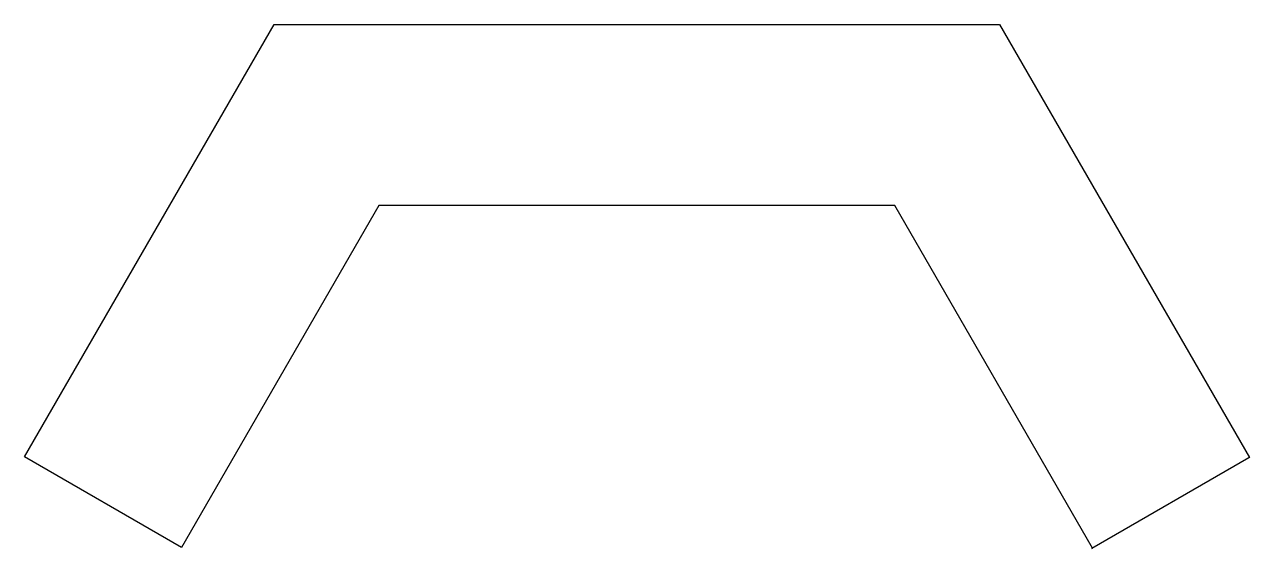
# Model space of a CAD drawing. Extents: x 2.7 to 21.7, y -9.3 to -1.1.
import ezdxf

# ---------------------------------------------------------------- set-up
doc = ezdxf.new("R2010")
doc.units = 0
doc.layers.add('LAYER_1', color=7, linetype='CONTINUOUS')

msp = doc.modelspace()

# ---------------------------------------------------------------- linework, layer by layer
at = {"layer": 'LAYER_1', "color": 250}
msp.add_lwpolyline([(21.722, -7.869), (19.288, -9.274), (19.301, -9.267), (16.233, -3.953), (8.233, -3.953), (5.171, -9.257), (2.737, -7.852), (2.738, -7.85), (6.608, -1.147), (17.858, -1.147), (21.735, -7.861), (21.722, -7.869)], dxfattribs=at)

doc.saveas('drawing.dxf')
